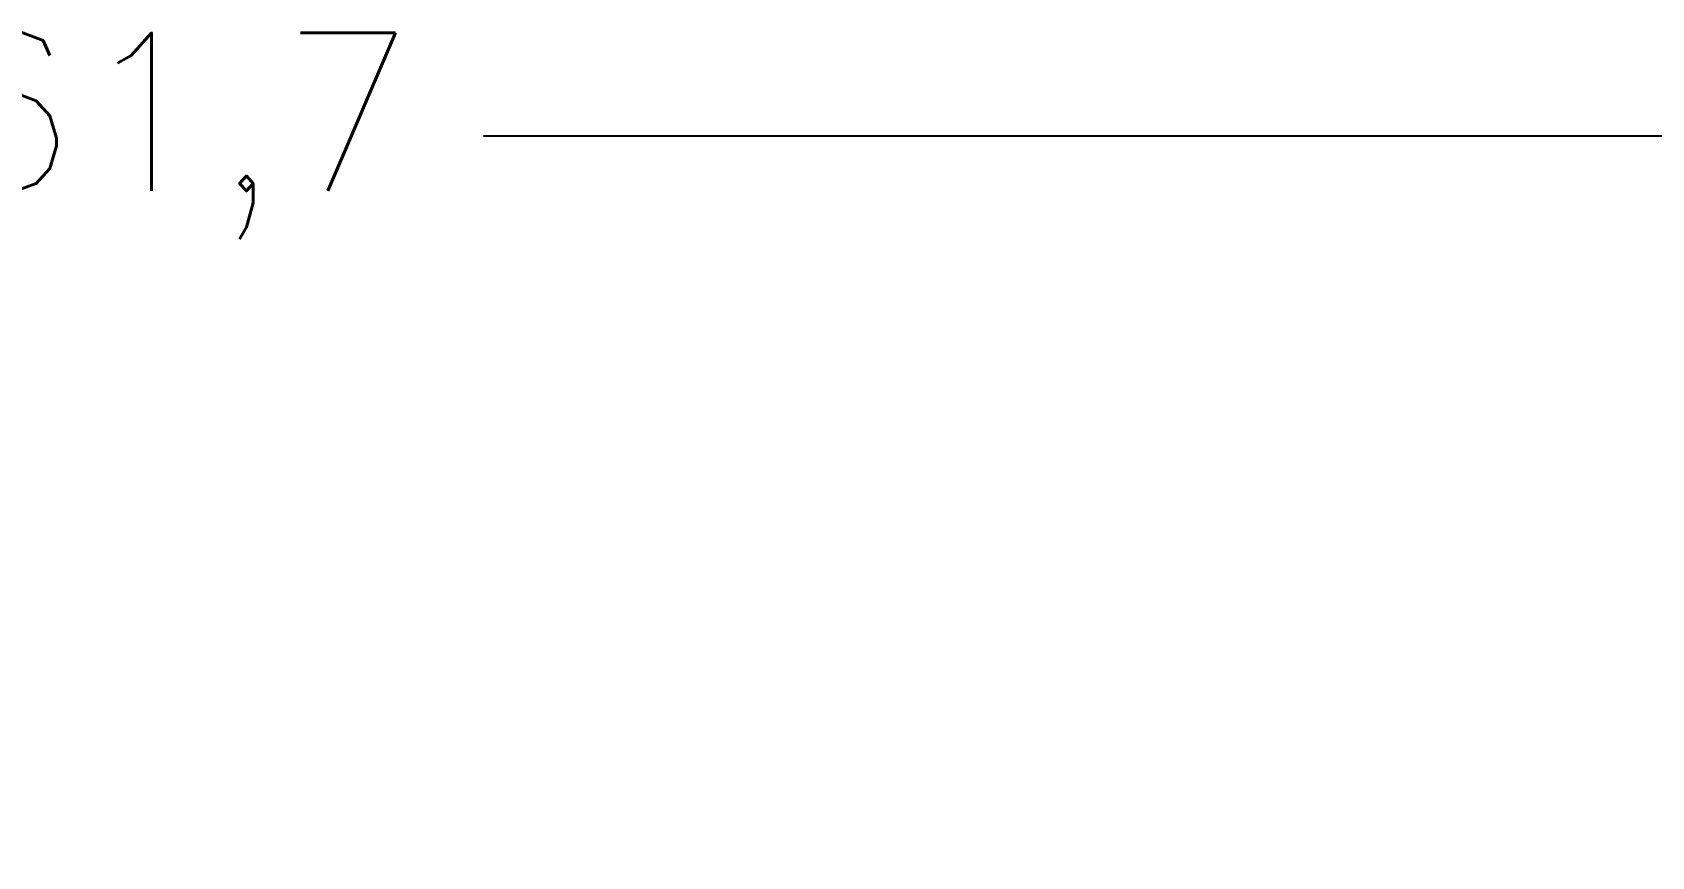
# Model space of a CAD drawing. Header units: millimetres. Extents: x -992 to 1678, y 98 to 1000.
# Drawn here: x -848.86 to -818.14, y 604.87 to 620.52 of the extents above; entities that cross this region are included whole.
import ezdxf

# ---------------------------------------------------------------- set-up
doc = ezdxf.new("R2010")
doc.units = ezdxf.units.MM
doc.header["$PDMODE"] = 3
doc.header["$PDSIZE"] = -1
doc.layers.get('DEFPOINTS').update_dxf_attribs({"color": 10})
doc.layers.add('DIM', color=7, linetype='Continuous')
doc.styles.add('SIMPLEX', font='simplex')
doc.styles.get("Standard").update_dxf_attribs({"font": 'txt.shx', "bigfont": 'chineset.shx'})
doc.dimstyles.new('ISO-25', dxfattribs={"dimtxt": 2.5, "dimasz": 2.5, "dimexe": 1.25, "dimexo": 0.625, "dimtad": 1, "dimtxsty": 'Standard', "dimcen": 2.5, "dimadec": 0, "dimazin": 0, "dimtfac": 1, "dimtmove": 0, "dimatfit": 3, "dimfxl": 0, "dimarcsym": 0})

# ---------------------------------------------------------------- blocks, each defined once
blk = doc.blocks.new('_OPEN30')
at = {"color": 0, "linetype": 'ByBlock'}
for p, q in [((-1, 0.268), (0, 0)), ((0, 0), (-1, -0.268)), ((0, 0), (-1, 0))]:
    blk.add_line(p, q, dxfattribs=at)
blk = doc.blocks.new('*D39')
at = {"layer": 'DEFPOINTS', "color": 0}
for p in [(-815.236, 618.552), (-876.936, 604.871), (-815.236, 604.871)]:
    blk.add_point(p, dxfattribs=at)
at = {"layer": 'DIM', "color": 0, "lineweight": -2}
for p, q in [((-876.936, 605.871), (-876.936, 619.552)), ((-815.236, 605.871), (-815.236, 619.552)), ((-874.936, 618.552), (-851.871, 618.552)), ((-817.236, 618.552), (-840.3, 618.552))]:
    blk.add_line(p, q, dxfattribs=at)
at = {"layer": 'DIM', "color": 0, "lineweight": -2, "xscale": 2, "yscale": 2, "zscale": 2, "rotation": 180}
blk.add_blockref('_OPEN30', (-876.936, 618.552), dxfattribs=at)
at = {"layer": 'DIM', "color": 0, "lineweight": -2, "xscale": 2, "yscale": 2, "zscale": 2}
blk.add_blockref('_OPEN30', (-815.236, 618.552), dxfattribs=at)
at = {"layer": 'DIM', "color": 0, "insert": (-846.086, 618.552), "char_height": 3, "attachment_point": 5, "style": 'SIMPLEX'}
blk.add_mtext('61,7', dxfattribs=at)

msp = doc.modelspace()

# ---------------------------------------------------------------- dimensions: what is measured, and where the dimension line sits
at = {"layer": 'DIM'}
dim = msp.add_linear_dim(base=(-815.2355308486, 618.5515792534), p1=(-876.9355308486, 604.870620928), p2=(-815.2355308486, 604.870620928), dimstyle='ISO-25', override={"dimtxt": 3, "dimasz": 2, "dimexe": 1, "dimexo": 1, "dimgap": 1.5, "dimtad": 0, "dimdec": 8, "dimtxsty": 'SIMPLEX', "dimblk1": 'OPEN30', "dimblk2": 'OPEN30', "dimsah": 1, "dimtp": 0.05, "dimtm": 0.05, "dimtfac": 0.5, "dimtdec": 8}, dxfattribs=at)
dim.commit()
dim.dimension.update_dxf_attribs({"geometry": '*D39', "text_midpoint": (-846.0855308486, 618.5515792534)})

doc.saveas('drawing.dxf')
